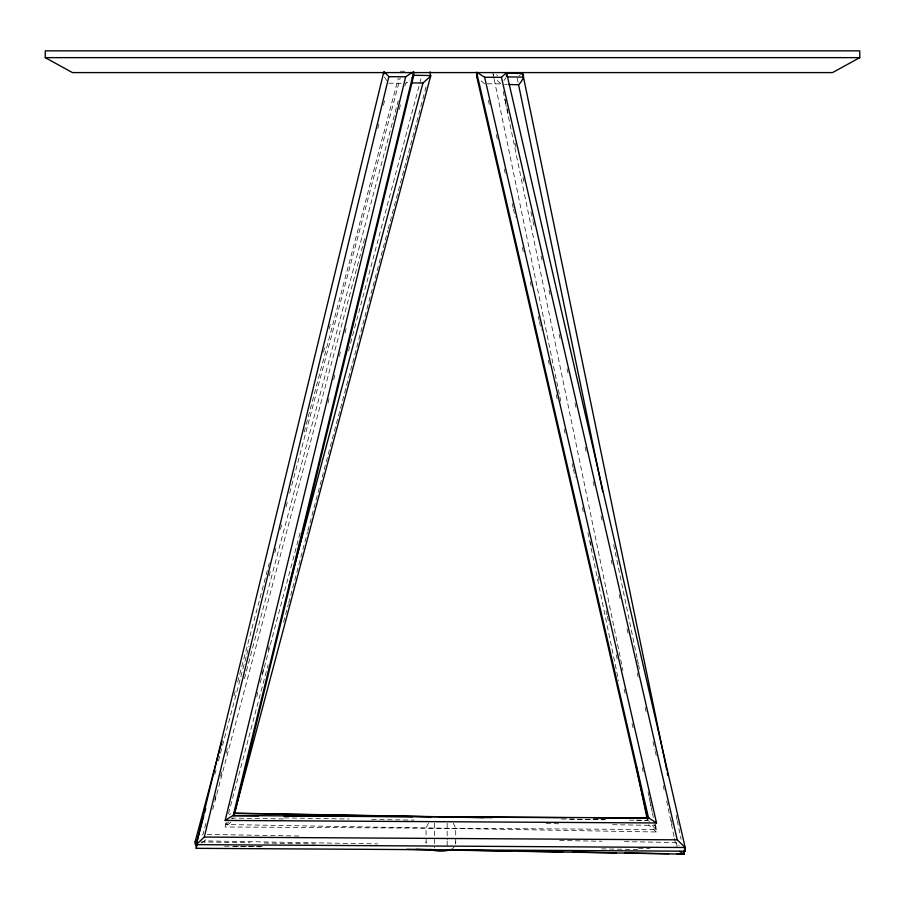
<?xml version="1.0" encoding="UTF-8"?>
<svg xmlns="http://www.w3.org/2000/svg" width="905" height="905" viewBox="0 0 905 905"><rect width="100%" height="100%" fill="white"/><g stroke="black" fill="none" stroke-linecap="round" stroke-linejoin="round"><path stroke-width="0.68" stroke-dasharray="4.53 3.39" d="M455.498 844.105L455.792 841.865M204.575 842.238L205.243 839.489M214.904 799.681L216.238 794.194M220.571 776.354L221.895 770.856M226.227 753.017L227.562 747.53M269.204 575.965L270.538 570.467M274.871 552.627L276.206 547.14M280.527 529.289L281.862 523.803M323.504 352.237L324.838 346.739M329.171 328.9L330.506 323.413M377.804 128.51L379.138 123.023M383.471 105.172L384.806 99.686M655.22 824.014L656.487 829.512L225.119 826.989L226.126 822.871M256.76 696.635L258.095 691.149M262.427 673.309L263.751 667.822M268.084 649.982L269.418 644.496M328.029 403.008L329.363 397.521M333.696 379.681L335.02 374.195M339.352 356.355L340.687 350.869M345.009 333.04L346.344 327.542M399.297 109.381L400.632 103.894M404.954 86.054L405.621 83.317L409.637 80.047M234.033 695.651L235.877 688.603M237.676 681.997L269.328 562.944M304.204 432.002L398.381 78.045M214.802 774.488L216.261 769.024M218.444 760.822L246.443 655.639M246.805 654.27L248.977 646.068M286.071 506.732L287.88 499.899M289.702 493.067L400.236 77.773M205.91 823.403L203.003 834.331L199.892 836.763M244.441 678.603L398.223 100.794M212.72 809.477L365.416 235.764M260.21 682.766L300.913 529.832M348.527 350.959L421.572 76.495M654.915 825.066L656.351 831.989L225.594 824.512L226.318 821.785M228.501 813.595L268.118 664.756M283.57 622.154L288.299 604.404M288.661 603.035L298.469 566.168M298.831 564.799L307.553 532.027M307.926 530.669L317.734 493.802M318.096 492.433L327.915 455.566M328.277 454.197L338.085 417.329M338.447 415.961L348.267 379.093M348.629 377.736L358.437 340.868M358.799 339.499L368.618 302.632M368.98 301.263L378.788 264.396M379.15 263.027L387.872 230.255M388.234 228.897L398.053 192.03M398.415 190.661L408.223 153.793M408.585 152.425L418.404 115.557M418.766 114.188L426.402 85.522M505.805 77.807L503.938 80.59M232.958 818.03L231.952 819.138M428.438 823.143L425.984 828.12L426.21 844.105M454.005 847.114L452.421 848.709M519.221 75.918L520.443 74.73M230.809 822.215L225.119 826.989M228.694 822.091L225.594 824.512M201.215 843.109L204.36 840.892L377.758 843.901M229.259 814.557L230.82 813.697M400.202 71.212L405.361 71.28M649.552 821.355L647.663 820.36L626.317 820.145M425.984 841.865L425.984 842.996M388.799 83.215L401.435 83.294M487.365 83.792L501.381 83.871M406.13 82.774L407.601 82.796M504.56 84.47L507.354 84.527M569.969 819.014L605.287 819.625M636.362 820.168L647.663 820.36M561.417 819.025L605.151 819.783M284.249 817.894L349.149 819.025M371.717 819.421L414.049 820.145M231.295 818.075L286.376 819.025M546.235 823.539L561.779 823.81M612.617 824.693L654.982 825.428L653.976 824.613M207.222 834.399L298.865 835.994M559.663 840.519L601.949 841.254M624.507 841.639L675.266 842.521L679.202 845.881M638.557 848.426L649.835 848.619M200.774 841.922L250.165 842.781M264.271 843.03L315.076 843.913M601.52 848.879L641.034 849.569M233.999 846.186L263.627 846.695M224.531 846.175L264.102 846.865M496.528 74.877L497.433 75.545M484.56 83.78L480.578 80.455M656.487 829.512L650.865 824.67M656.351 831.989L648.591 824.806M500.737 83.588L496.155 79.527M453.269 823.143L455.713 828.12L455.713 842.996M386.876 80.715L384.455 77.095M504.877 99.018L506.777 107.276M507.094 108.645L508.044 112.774M515.024 143.058L515.986 147.187M522.966 177.471L523.916 181.6M530.896 211.872L532.796 220.13M533.113 221.51L534.063 225.639M541.043 255.923L542.005 260.052M548.984 290.324L549.935 294.453M559.132 334.375L560.082 338.504M567.073 368.776L568.023 372.905M575.003 403.189L575.953 407.318M585.15 447.228L586.112 451.357M593.092 481.641L594.042 485.77M601.022 516.054L601.972 520.183M611.169 560.093L612.131 564.222M619.111 594.506L620.061 598.635M627.041 628.918L627.991 633.048M637.199 672.958L638.149 677.087M645.129 707.371L646.08 711.5M653.059 741.772L654.96 750.03M655.277 751.41L656.227 755.539M663.218 785.823L664.168 789.952M671.148 820.224L672.098 824.353M676.227 842.25L677.178 846.379M488.372 100.285L489.322 104.414M496.302 134.687L497.252 138.816M504.232 169.088L505.182 173.206M512.162 203.478L513.112 207.607M513.429 208.987L515.33 217.234M522.309 247.506L523.26 251.635M530.24 281.908L531.19 286.037M538.17 316.309L539.12 320.427M539.437 321.807L541.337 330.065M548.317 360.337L549.267 364.466M556.247 394.727L557.197 398.856M564.177 429.128L565.127 433.257M572.107 463.53L573.057 467.659M573.374 469.028L575.286 477.286M582.266 507.558L583.216 511.687M590.196 541.948L591.146 546.077M598.126 576.349L599.076 580.478M606.056 610.751L607.006 614.88M607.323 616.248L609.223 624.507M616.203 654.779L617.153 658.908M624.133 689.169L625.083 693.298M632.063 723.57L633.014 727.699M642.211 767.598L643.161 771.727M650.141 802L651.091 806.129M676.114 815.224L677.064 819.84M677.257 820.756L681.08 839.218M517.196 78.158L518.056 82.31M613.692 544.81L637.177 658.354M637.392 659.383L638.319 663.897M638.534 664.915L639.394 669.067M666.668 800.982L674.327 838.007M674.406 838.369L676.046 846.322M503.191 91.348L505.194 101.043M505.262 101.394L622.923 670.379M648.048 791.841L648.908 795.993M649.19 797.384L650.978 806.05M651.261 807.43L652.12 811.581M652.415 812.962L653.557 818.505M492.886 72.954L493.395 75.42M493.168 74.334L494.028 78.486M494.221 79.414L559.584 395.508M559.878 396.899L560.738 401.051M587.933 532.57L618.567 680.696M447.161 823.267L447.161 839.625M447.161 840.983L447.161 848.03M434.536 823.267L434.536 848.03"/><path stroke-width="1.36" d="M383.799 74.323L383.822 71.857L196.249 844.648L196.227 848.336L196.826 848.415M234.169 815.281L413.664 75.726L413.63 71.902M647.901 819.082L476.607 76.088L476.709 72.276L484.616 77.23L501.438 77.321L506.517 72.581L685.175 847.51L685.142 851.198L684.078 851.073M506.517 72.581L506.449 76.506M521.461 73.859C526.405 74.176 521.156 82.808 518.554 84.719L508.757 84.55M196.634 845.609C194.79 845.768 194.473 841.367 196.08 840.293M196.883 845.587L196.227 848.336L685.142 851.198L684.508 848.449M204.292 837.057L677.223 839.829L685.175 847.51L196.249 844.648L204.292 837.057L388.856 76.665L384.501 71.981M484.616 77.23L656.544 822.962L225.175 820.439L405.678 76.767L413.087 71.959M258.626 815.858L233.196 815.71L413.698 72.038M195.129 841.831L222.042 740.731M195.899 845.519L203.897 815.473M204.621 812.735L205.718 808.64M289.193 585.558L422.929 83.056L430.599 76.133L430.033 71.868M233.829 815.654L430.803 75.556L412.963 75.251M413.664 75.726L413.053 76.744M593.465 817.826L648.84 817.984L656.544 822.962M412.001 77.864L412.59 77.264M225.175 820.439L232.924 815.552L648.84 817.984M859.75 57.637L832.566 72.581L72.434 72.581L45.25 57.637L45.25 50.85L859.75 50.85L859.75 57.637L45.25 57.637M451.482 849.342C444.909 851.718 436.798 851.718 430.226 849.342M447.873 850.055L684.101 854.128L683.558 851.22M388.856 76.665L405.678 76.767M284.057 816.005L412.623 816.763M439.468 816.921L566.62 817.668M506.449 73.192L522.717 73.475L666.759 769.985M507.219 76.88L523.486 77.163M411.786 82.864L422.929 83.056M233.75 813.176L492.275 817.668M234.101 813.346L431.617 816.774M438.676 816.898L483.824 817.679M416.029 849.342L432.963 849.637M448.484 849.908L459.774 850.1M468.236 850.248L511.981 851.005M520.443 851.153L562.774 851.888M572.661 852.058L616.396 852.815M624.869 852.963L668.614 853.72M677.076 853.868L684.135 853.992L683.626 851.526M406.877 849.342L433.733 849.806M683.942 854.15L679.587 851.401M477.218 77.117L476.607 76.088M501.438 77.321L677.223 839.829M476.641 72.4L648.568 818.143M667.336 772.757L667.901 775.528M518.554 84.719L602.741 491.822M636.215 766.071L647.188 819.127"/></g></svg>
